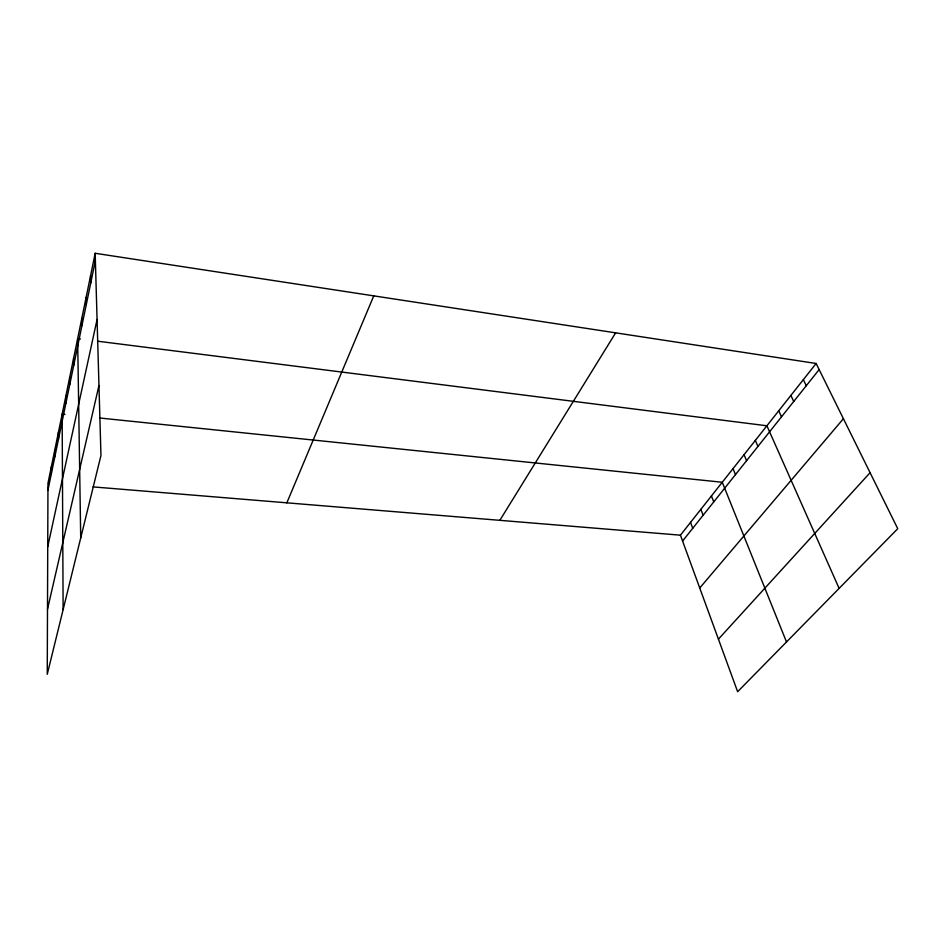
<?xml version="1.0" encoding="UTF-8"?>
<svg xmlns="http://www.w3.org/2000/svg" width="945" height="945" viewBox="0 0 945 945"><rect width="100%" height="100%" fill="white"/><g stroke="black" fill="none" stroke-linecap="round" stroke-linejoin="round"><path stroke-width="1.42" d="M51.349 473.705L51.361 466.676M95.173 253.284L47.971 483.202L47.25 674.293L100.961 455.466L95.173 253.284L816.126 363.482L897.75 528.692L737.632 691.716L680.435 535.177L816.126 363.482M47.935 490.207L95.386 260.525M47.722 546.777L97.063 319.505M47.498 609.218L98.953 385.548M286.843 502.834L373.759 295.868M499.834 520.341L615.644 332.841M682.585 541.036L819.138 369.578M699.737 588.003L843.412 418.706M718.436 639.151L870.085 472.689M93.047 486.899L680.435 535.177M64.981 414.418L62.146 414.134L63.126 609.62M100.229 418.056L722.264 482.257L786.5 641.962M80.479 339.042L77.644 338.676L80.715 537.929M97.548 341.192L766.903 425.782L839.125 588.381M803.356 379.654L806.274 385.725M790.894 395.412L793.729 401.471M778.751 410.78L781.503 416.828M755.338 440.405L757.937 446.418M744.046 454.699L746.574 460.687M733.025 468.637L735.482 474.603M711.431 495.96L713.758 501.889M700.859 509.343L703.127 515.249M690.535 522.408L692.732 528.29M90.578 275.668L90.755 282.909M86.125 297.344L86.278 304.573M81.813 318.335L81.955 325.553M73.592 358.403L73.686 365.585M69.658 377.539L69.729 384.698M65.855 396.109L65.902 403.243M58.448 432.16L58.46 439.248M54.845 449.666L54.857 456.73"/></g></svg>
